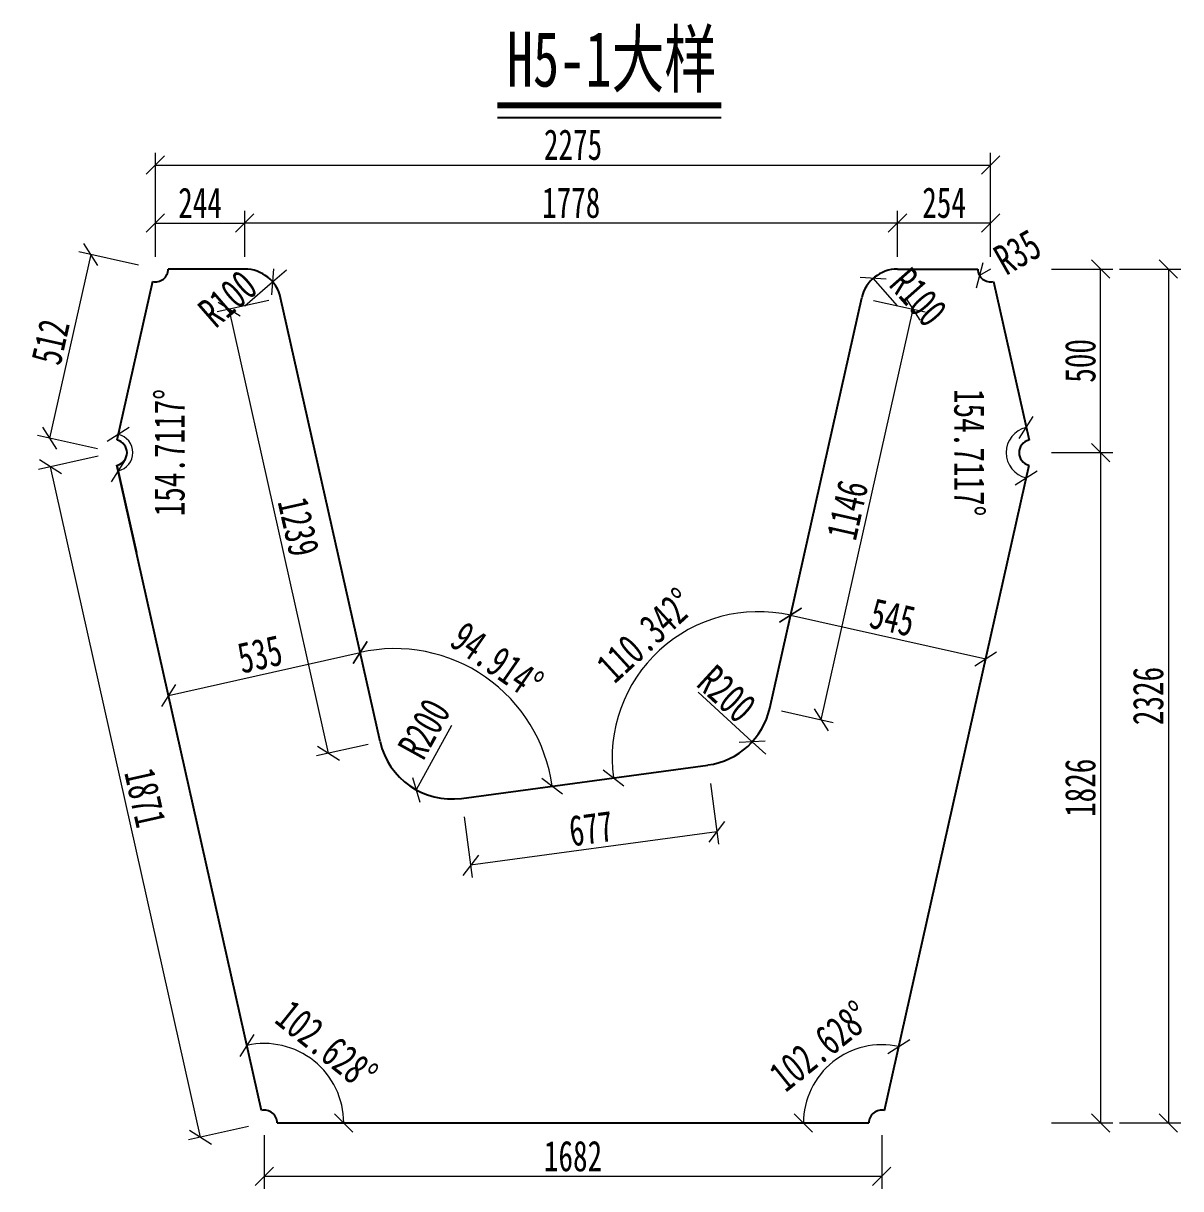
# Model space of a CAD drawing. Header units: millimetres. Extents: x -411717 to -116098, y 0 to 693159.
# Drawn here: x -157596 to -154443, y 304460 to 307635 of the extents above; entities that cross this region are included whole.
import ezdxf

# ---------------------------------------------------------------- set-up
doc = ezdxf.new("R2010")
doc.units = ezdxf.units.MM
doc.header["$LTSCALE"] = 2
doc.header["$PDMODE"] = 3
doc.header["$PDSIZE"] = -10
doc.layers.get('Defpoints').update_dxf_attribs({"color": 8, "lineweight": 9})
for name, color, linetype, lineweight in [('加粗线', 6, 'Continuous', 25), ('标注', 4, 'Continuous', 13), ('细线', 4, 'Continuous', 15), ('钢板粗线', 1, 'Continuous', 25)]:
    doc.layers.add(name, color=color, linetype=linetype, lineweight=lineweight)
doc.styles.add('111', font='仿宋_GB2312.ttf', dxfattribs={"width": 0.7})
doc.styles.get("Standard").update_dxf_attribs({"font": '仿宋_GB2312.ttf'})
doc.dimstyles.new('200', dxfattribs={"dimscale": 0, "dimtxt": 2.5, "dimasz": 1.5, "dimexe": 1, "dimexo": 1, "dimgap": 0.4, "dimtad": 1, "dimdec": 0, "dimdsep": 46, "dimtxsty": '111', "dimblk": 'OBLIQUE', "dimcen": 0, "dimclrd": 256, "dimclre": 256, "dimclrt": 256, "dimadec": 1, "dimazin": 2, "dimtfac": 1, "dimtdec": 0, "dimtmove": 2, "dimatfit": 3, "dimfxl": 4, "dimfxlon": 1, "dimtolj": 1, "dimlwd": -1, "dimlwe": -1, "dimarcsym": 0})

# ---------------------------------------------------------------- blocks, each defined once
blk = doc.blocks.new('_Oblique')
at = {"color": 0, "linetype": 'ByBlock', "lineweight": -2}
blk.add_line((-0.5, -0.5), (0.5, 0.5), dxfattribs=at)
blk = doc.blocks.new('*D1594')
at = {"layer": 'Defpoints', "color": 0, "transparency": 16777216}
for p in [(-156917.4, 306930.7), (-156992.9, 306865.1)]:
    blk.add_point(p, dxfattribs=at)
at = {"layer": '标注', "transparency": 16777216}
for p, q in [((-156917.4, 306930.7), (-156879.6, 306963.5)), ((-156992.9, 306865.1), (-156917.4, 306930.7))]:
    blk.add_line(p, q, dxfattribs=at)
at = {"layer": '标注', "transparency": 16777216, "xscale": 50.00000221247003, "yscale": 50.00000221247003, "zscale": 50.00000221247003, "rotation": 220.9544616532736}
blk.add_blockref('_Oblique', (-156917.4, 306930.7), dxfattribs=at)
at = {"layer": '标注', "transparency": 16777216, "insert": (-157039.3, 306884.4), "char_height": 83.33, "attachment_point": 5, "rotation": 40.9545, "style": '111'}
blk.add_mtext('\\A1;R100', dxfattribs=at)
blk = doc.blocks.new('*D1595')
at = {"layer": 'Defpoints', "color": 0, "transparency": 16777216}
for p in [(-155281, 306940.1), (-155214.8, 306865.1)]:
    blk.add_point(p, dxfattribs=at)
at = {"layer": '标注', "transparency": 16777216}
blk.add_line((-155214.8, 306865.1), (-155281, 306940.1), dxfattribs=at)
at = {"layer": '标注', "transparency": 16777216, "xscale": 50.00000221247003, "yscale": 50.00000221247003, "zscale": 50.00000221247003, "rotation": 131.4461473682567}
blk.add_blockref('_Oblique', (-155281, 306940.1), dxfattribs=at)
at = {"layer": '标注', "transparency": 16777216, "insert": (-155158, 306888.3), "char_height": 83.33, "attachment_point": 5, "rotation": 311.4461, "style": '111'}
blk.add_mtext('\\A1;R100', dxfattribs=at)
blk = doc.blocks.new('*D1590')
at = {"layer": 'Defpoints', "color": 0, "transparency": 16777216}
for p in [(-155173.8, 306965.1), (-155235.9, 304639.1), (-154476.7, 304639.1)]:
    blk.add_point(p, dxfattribs=at)
at = {"layer": '标注', "transparency": 16777216}
for p, q in [((-154610, 306965.1), (-154443.3, 306965.1)), ((-154476.7, 306965.1), (-154476.7, 304639.1)), ((-154610, 304639.1), (-154443.3, 304639.1))]:
    blk.add_line(p, q, dxfattribs=at)
at = {"layer": '标注', "transparency": 16777216, "xscale": 50.00000221247003, "yscale": 50.00000221247003, "zscale": 50.00000221247003}
for p, rotation in [((-154476.7, 306965.1), 90), ((-154476.7, 304639.1), 270)]:
    blk.add_blockref('_Oblique', p, dxfattribs=dict(at, rotation=rotation))
at = {"layer": '标注', "transparency": 16777216, "insert": (-154531.7, 305802.1), "char_height": 83.33, "attachment_point": 5, "rotation": 90, "style": '111'}
blk.add_mtext('\\A1;2326', dxfattribs=at)
blk = doc.blocks.new('*D1591')
at = {"layer": 'Defpoints', "color": 0, "transparency": 16777216}
for p in [(-154961.1, 306965.1), (-154661.6, 306965.1), (-154811.8, 306465.1)]:
    blk.add_point(p, dxfattribs=at)
at = {"layer": '标注', "transparency": 16777216}
for p, q in [((-154795, 306965.1), (-154628.3, 306965.1)), ((-154661.6, 306465.1), (-154661.6, 306965.1)), ((-154778.5, 306465.1), (-154628.3, 306465.1))]:
    blk.add_line(p, q, dxfattribs=at)
at = {"layer": '标注', "transparency": 16777216, "xscale": 50.00000221247003, "yscale": 50.00000221247003, "zscale": 50.00000221247003}
for p, rotation in [((-154661.6, 306965.1), 90), ((-154661.6, 306465.1), 270)]:
    blk.add_blockref('_Oblique', p, dxfattribs=dict(at, rotation=rotation))
at = {"layer": '标注', "transparency": 16777216, "insert": (-154716.6, 306715.1), "char_height": 83.33, "attachment_point": 5, "rotation": 90, "style": '111'}
blk.add_mtext('\\A1;500', dxfattribs=at)
blk = doc.blocks.new('*D1592')
at = {"layer": 'Defpoints', "color": 0, "transparency": 16777216}
for p in [(-157236.4, 306965.1), (-157524.6, 306504.6), (-157348.7, 306465.1)]:
    blk.add_point(p, dxfattribs=at)
at = {"layer": '标注', "transparency": 16777216}
for p, q in [((-157412.3, 307004.6), (-157524.6, 306504.6)), ((-157282.2, 306975.4), (-157444.8, 307011.9)), ((-157394.5, 306475.4), (-157557.1, 306511.9))]:
    blk.add_line(p, q, dxfattribs=at)
at = {"layer": '标注', "transparency": 16777216, "xscale": 50.00000221247003, "yscale": 50.00000221247003, "zscale": 50.00000221247003}
for p, rotation in [((-157412.3, 307004.6), 77.33930133678915), ((-157524.6, 306504.6), 257.3393013367891)]:
    blk.add_blockref('_Oblique', p, dxfattribs=dict(at, rotation=rotation))
at = {"layer": '标注', "transparency": 16777216, "insert": (-157522.1, 306766.7), "char_height": 83.33, "attachment_point": 5, "rotation": 77.3393, "style": '111'}
blk.add_mtext('\\A1;512', dxfattribs=at)
blk = doc.blocks.new('*D1593')
at = {"layer": 'Defpoints', "color": 0, "transparency": 16777216}
for p in [(-157348.7, 306465.1), (-157522.4, 306426.2), (-156939.7, 304639.1)]:
    blk.add_point(p, dxfattribs=at)
at = {"layer": '标注', "transparency": 16777216}
for p, q in [((-157392.3, 306455.4), (-157555, 306418.9)), ((-157113.3, 304600.2), (-157522.4, 306426.2)), ((-156983.2, 304629.4), (-157145.9, 304592.9))]:
    blk.add_line(p, q, dxfattribs=at)
at = {"layer": '标注', "transparency": 16777216, "xscale": 50.00000221247003, "yscale": 50.00000221247003, "zscale": 50.00000221247003}
for p, rotation in [((-157522.4, 306426.2), 102.6275899768327), ((-157113.3, 304600.2), 282.6275899768327)]:
    blk.add_blockref('_Oblique', p, dxfattribs=dict(at, rotation=rotation))
at = {"layer": '标注', "transparency": 16777216, "insert": (-157264.2, 305525.2), "char_height": 83.33, "attachment_point": 5, "rotation": 282.6276, "style": '111'}
blk.add_mtext('\\A1;1871', dxfattribs=at)
blk = doc.blocks.new('*D1596')
at = {"layer": 'Defpoints', "color": 0, "transparency": 16777216}
for p in [(-156678.8, 305920.7), (-156672.3, 305891.5), (-157194.1, 305774.7)]:
    blk.add_point(p, dxfattribs=at)
at = {"layer": '标注', "transparency": 16777216}
for p, q in [((-156678.8, 305920.7), (-156686.1, 305953.2)), ((-157200.6, 305803.8), (-156678.8, 305920.7)), ((-157200.6, 305803.8), (-157207.9, 305836.3))]:
    blk.add_line(p, q, dxfattribs=at)
at = {"layer": '标注', "transparency": 16777216, "xscale": 50.00000221247003, "yscale": 50.00000221247003, "zscale": 50.00000221247003}
for p, rotation in [((-156678.8, 305920.7), 12.62758891460374), ((-157200.6, 305803.8), 192.6275889146038)]:
    blk.add_blockref('_Oblique', p, dxfattribs=dict(at, rotation=rotation))
at = {"layer": '标注', "transparency": 16777216, "insert": (-156951.7, 305915.9), "char_height": 83.33, "attachment_point": 5, "rotation": 12.6276, "style": '111'}
blk.add_mtext('\\A1;535', dxfattribs=at)
blk = doc.blocks.new('*D1597')
at = {"layer": 'Defpoints', "color": 0, "transparency": 16777216}
for p in [(-155513.8, 305987.7), (-154974.6, 305903.2), (-154982.4, 305868.7)]:
    blk.add_point(p, dxfattribs=at)
at = {"layer": '标注', "transparency": 16777216}
for p, q in [((-155506.6, 306020.3), (-155498.8, 306054.8)), ((-155506.1, 306022.3), (-154974.6, 305903.2)), ((-154975.1, 305901.2), (-154967.4, 305935.7))]:
    blk.add_line(p, q, dxfattribs=at)
at = {"layer": '标注', "transparency": 16777216, "xscale": 50.00000221247003, "yscale": 50.00000221247003, "zscale": 50.00000221247003}
for p, rotation in [((-155506.1, 306022.3), 167.3724100232711), ((-154974.6, 305903.2), 347.3724100232711)]:
    blk.add_blockref('_Oblique', p, dxfattribs=dict(at, rotation=rotation))
at = {"layer": '标注', "transparency": 16777216, "insert": (-155228.4, 306016.4), "char_height": 83.33, "attachment_point": 5, "rotation": 347.3724, "style": '111'}
blk.add_mtext('\\A1;545', dxfattribs=at)
blk = doc.blocks.new('*D1598')
at = {"layer": 'Defpoints', "color": 0, "transparency": 16777216}
for p in [(-156429.3, 305721.5), (-156526, 305546.5)]:
    blk.add_point(p, dxfattribs=at)
at = {"layer": '标注', "transparency": 16777216}
blk.add_line((-156429.3, 305721.5), (-156526, 305546.5), dxfattribs=at)
at = {"layer": '标注', "transparency": 16777216, "xscale": 50.00000221247003, "yscale": 50.00000221247003, "zscale": 50.00000221247003, "rotation": 241.0761021539386}
blk.add_blockref('_Oblique', (-156526, 305546.5), dxfattribs=at)
at = {"layer": '标注', "transparency": 16777216, "insert": (-156504, 305712.7), "char_height": 83.33, "attachment_point": 5, "rotation": 61.0761, "style": '111'}
blk.add_mtext('\\A1;R200', dxfattribs=at)
blk = doc.blocks.new('*D1599')
at = {"layer": 'Defpoints', "color": 0, "transparency": 16777216}
for p in [(-155758.1, 305812.4), (-155610.7, 305677.2)]:
    blk.add_point(p, dxfattribs=at)
at = {"layer": '标注', "transparency": 16777216}
for p, q in [((-155758.1, 305812.4), (-155610.7, 305677.2)), ((-155610.7, 305677.2), (-155573.8, 305643.5))]:
    blk.add_line(p, q, dxfattribs=at)
at = {"layer": '标注', "transparency": 16777216, "xscale": 50.00000221247003, "yscale": 50.00000221247003, "zscale": 50.00000221247003, "rotation": 137.4810574437765}
blk.add_blockref('_Oblique', (-155610.7, 305677.2), dxfattribs=at)
at = {"layer": '标注', "transparency": 16777216, "insert": (-155679.9, 305807.9), "char_height": 83.33, "attachment_point": 5, "rotation": 317.4811, "style": '111'}
blk.add_mtext('\\A1;R200', dxfattribs=at)
blk = doc.blocks.new('*D1600')
at = {"layer": 'Defpoints', "color": 0, "transparency": 16777216}
for p in [(-156939.7, 304639.1), (-155257.8, 304639.1), (-156939.7, 304493.4)]:
    blk.add_point(p, dxfattribs=at)
at = {"layer": '标注', "transparency": 16777216}
for p, q in [((-156939.7, 304605.8), (-156939.7, 304460)), ((-155257.8, 304605.8), (-155257.8, 304460)), ((-155257.8, 304493.4), (-156939.7, 304493.4))]:
    blk.add_line(p, q, dxfattribs=at)
at = {"layer": '标注', "transparency": 16777216, "xscale": 50.00000221247004, "yscale": 50.00000221247004, "zscale": 50.00000221247004, "rotation": 180}
blk.add_blockref('_Oblique', (-156939.7, 304493.4), dxfattribs=at)
at = {"layer": '标注', "transparency": 16777216, "xscale": 50.00000221247004, "yscale": 50.00000221247004, "zscale": 50.00000221247004}
blk.add_blockref('_Oblique', (-155257.8, 304493.4), dxfattribs=at)
at = {"layer": '标注', "transparency": 16777216, "insert": (-156098.7, 304548.4), "char_height": 83.33, "attachment_point": 5, "style": '111'}
blk.add_mtext('\\A1;1682', dxfattribs=at)
blk = doc.blocks.new('*D1601')
at = {"layer": 'Defpoints', "color": 0, "transparency": 16777216}
for p in [(-154848.7, 306465.1), (-155344.5, 304639.1), (-154661.6, 304639.1)]:
    blk.add_point(p, dxfattribs=at)
at = {"layer": '标注', "transparency": 16777216}
for p, q in [((-154795, 306465.1), (-154628.3, 306465.1)), ((-154661.6, 306465.1), (-154661.6, 304639.1)), ((-154795, 304639.1), (-154628.3, 304639.1))]:
    blk.add_line(p, q, dxfattribs=at)
at = {"layer": '标注', "transparency": 16777216, "xscale": 50.00000221247004, "yscale": 50.00000221247004, "zscale": 50.00000221247004}
for p, rotation in [((-154661.6, 306465.1), 90), ((-154661.6, 304639.1), 270)]:
    blk.add_blockref('_Oblique', p, dxfattribs=dict(at, rotation=rotation))
at = {"layer": '标注', "transparency": 16777216, "insert": (-154716.6, 305552.1), "char_height": 83.33, "attachment_point": 5, "rotation": 90, "style": '111'}
blk.add_mtext('\\A1;1826', dxfattribs=at)
blk = doc.blocks.new('*D1602')
at = {"layer": 'Defpoints', "color": 0, "transparency": 16777216}
for p in [(-155214.8, 307090.6), (-155214.8, 306965.1), (-154961.1, 306965.1)]:
    blk.add_point(p, dxfattribs=at)
at = {"layer": '标注', "transparency": 16777216}
for p, q in [((-155214.8, 306998.5), (-155214.8, 307124)), ((-154961.1, 306998.5), (-154961.1, 307124)), ((-154961.1, 307090.6), (-155214.8, 307090.6))]:
    blk.add_line(p, q, dxfattribs=at)
at = {"layer": '标注', "transparency": 16777216, "xscale": 50.00000221247004, "yscale": 50.00000221247004, "zscale": 50.00000221247004, "rotation": 180}
blk.add_blockref('_Oblique', (-155214.8, 307090.6), dxfattribs=at)
at = {"layer": '标注', "transparency": 16777216, "xscale": 50.00000221247004, "yscale": 50.00000221247004, "zscale": 50.00000221247004}
blk.add_blockref('_Oblique', (-154961.1, 307090.6), dxfattribs=at)
at = {"layer": '标注', "transparency": 16777216, "insert": (-155087.9, 307145.6), "char_height": 83.33, "attachment_point": 5, "style": '111'}
blk.add_mtext('\\A1;254', dxfattribs=at)
blk = doc.blocks.new('*D1603')
at = {"layer": 'Defpoints', "color": 0, "transparency": 16777216}
for p in [(-156992.9, 307090.6), (-156992.9, 306965.1), (-155214.8, 306965.1)]:
    blk.add_point(p, dxfattribs=at)
at = {"layer": '标注', "transparency": 16777216}
for p, q in [((-156992.9, 306998.5), (-156992.9, 307124)), ((-155214.8, 306998.5), (-155214.8, 307124)), ((-155214.8, 307090.6), (-156992.9, 307090.6))]:
    blk.add_line(p, q, dxfattribs=at)
at = {"layer": '标注', "transparency": 16777216, "xscale": 50.00000221247004, "yscale": 50.00000221247004, "zscale": 50.00000221247004, "rotation": 180}
blk.add_blockref('_Oblique', (-156992.9, 307090.6), dxfattribs=at)
at = {"layer": '标注', "transparency": 16777216, "xscale": 50.00000221247004, "yscale": 50.00000221247004, "zscale": 50.00000221247004}
blk.add_blockref('_Oblique', (-155214.8, 307090.6), dxfattribs=at)
at = {"layer": '标注', "transparency": 16777216, "insert": (-156103.8, 307145.6), "char_height": 83.33, "attachment_point": 5, "style": '111'}
blk.add_mtext('\\A1;1778', dxfattribs=at)
blk = doc.blocks.new('*D1604')
at = {"layer": 'Defpoints', "color": 0, "transparency": 16777216}
for p in [(-156992.9, 307090.6), (-157236.4, 306965.1), (-156992.9, 306965.1)]:
    blk.add_point(p, dxfattribs=at)
at = {"layer": '标注', "transparency": 16777216}
for p, q in [((-157236.4, 306998.5), (-157236.4, 307124)), ((-156992.9, 306998.5), (-156992.9, 307124)), ((-157236.4, 307090.6), (-156992.9, 307090.6))]:
    blk.add_line(p, q, dxfattribs=at)
at = {"layer": '标注', "transparency": 16777216, "xscale": 50.00000221247004, "yscale": 50.00000221247004, "zscale": 50.00000221247004, "rotation": 180}
blk.add_blockref('_Oblique', (-157236.4, 307090.6), dxfattribs=at)
at = {"layer": '标注', "transparency": 16777216, "xscale": 50.00000221247004, "yscale": 50.00000221247004, "zscale": 50.00000221247004}
blk.add_blockref('_Oblique', (-156992.9, 307090.6), dxfattribs=at)
at = {"layer": '标注', "transparency": 16777216, "insert": (-157114.7, 307145.6), "char_height": 83.33, "attachment_point": 5, "style": '111'}
blk.add_mtext('\\A1;244', dxfattribs=at)
blk = doc.blocks.new('*D1605')
at = {"layer": 'Defpoints', "color": 0, "transparency": 16777216}
for p in [(-154961.1, 307248.6), (-157236.4, 306965.1), (-154961.1, 306965.1)]:
    blk.add_point(p, dxfattribs=at)
at = {"layer": '标注', "transparency": 16777216}
for p, q in [((-157236.4, 307115.2), (-157236.4, 307281.9)), ((-154961.1, 307115.2), (-154961.1, 307281.9)), ((-157236.4, 307248.6), (-154961.1, 307248.6))]:
    blk.add_line(p, q, dxfattribs=at)
at = {"layer": '标注', "transparency": 16777216, "xscale": 50.00000221247004, "yscale": 50.00000221247004, "zscale": 50.00000221247004, "rotation": 180}
blk.add_blockref('_Oblique', (-157236.4, 307248.6), dxfattribs=at)
at = {"layer": '标注', "transparency": 16777216, "xscale": 50.00000221247004, "yscale": 50.00000221247004, "zscale": 50.00000221247004}
blk.add_blockref('_Oblique', (-154961.1, 307248.6), dxfattribs=at)
at = {"layer": '标注', "transparency": 16777216, "insert": (-156098.7, 307303.6), "char_height": 83.33, "attachment_point": 5, "style": '111'}
blk.add_mtext('\\A1;2275', dxfattribs=at)
blk = doc.blocks.new('*D1606')
at = {"layer": 'Defpoints', "color": 0, "transparency": 16777216}
for p in [(-155731.2, 305614.2), (-156402.4, 305523.3), (-156377.7, 305340.9)]:
    blk.add_point(p, dxfattribs=at)
at = {"layer": '标注', "transparency": 16777216}
for p, q in [((-155724.4, 305563.9), (-155702.1, 305398.8)), ((-156395.6, 305473), (-156373.2, 305307.9)), ((-155706.5, 305431.8), (-156377.7, 305340.9))]:
    blk.add_line(p, q, dxfattribs=at)
at = {"layer": '标注', "transparency": 16777216, "xscale": 50.00000221247004, "yscale": 50.00000221247004, "zscale": 50.00000221247004}
for p, rotation in [((-155706.5, 305431.8), 7.714000000068202), ((-156377.7, 305340.9), 187.7140000000682)]:
    blk.add_blockref('_Oblique', p, dxfattribs=dict(at, rotation=rotation))
at = {"layer": '标注', "transparency": 16777216, "insert": (-156049.5, 305440.9), "char_height": 83.33, "attachment_point": 5, "rotation": 7.714, "style": '111'}
blk.add_mtext('\\A1;677', dxfattribs=at)
blk = doc.blocks.new('*D1607')
at = {"layer": 'Defpoints', "color": 0, "transparency": 16777216}
for p in [(-155312.4, 306887), (-155172.3, 306855.6), (-155562.9, 305768.7)]:
    blk.add_point(p, dxfattribs=at)
at = {"layer": '标注', "transparency": 16777216}
for p, q in [((-155279.9, 306879.7), (-155139.8, 306848.3)), ((-155422.9, 305737.3), (-155172.3, 306855.6)), ((-155530.4, 305761.4), (-155390.4, 305730))]:
    blk.add_line(p, q, dxfattribs=at)
at = {"layer": '标注', "transparency": 16777216, "xscale": 50.00000221247004, "yscale": 50.00000221247004, "zscale": 50.00000221247004}
for p, rotation in [((-155172.3, 306855.6), 77.37241002326988), ((-155422.9, 305737.3), 257.3724100232699)]:
    blk.add_blockref('_Oblique', p, dxfattribs=dict(at, rotation=rotation))
at = {"layer": '标注', "transparency": 16777216, "insert": (-155351.3, 306308.5), "char_height": 83.33, "attachment_point": 5, "rotation": 77.3724, "style": '111'}
blk.add_mtext('\\A1;1146', dxfattribs=at)
blk = doc.blocks.new('*D1608')
at = {"layer": 'Defpoints', "color": 0, "transparency": 16777216}
for p in [(-156895.3, 306887), (-157035.5, 306855.6), (-156624.4, 305677.8)]:
    blk.add_point(p, dxfattribs=at)
at = {"layer": '标注', "transparency": 16777216}
for p, q in [((-156927.8, 306879.7), (-157068.1, 306848.3)), ((-156764.6, 305646.4), (-157035.5, 306855.6)), ((-156656.9, 305670.5), (-156797.2, 305639.1))]:
    blk.add_line(p, q, dxfattribs=at)
at = {"layer": '标注', "transparency": 16777216, "xscale": 50.00000221247004, "yscale": 50.00000221247004, "zscale": 50.00000221247004}
for p, rotation in [((-157035.5, 306855.6), 102.6275889145997), ((-156764.6, 305646.4), 282.6275889145997)]:
    blk.add_blockref('_Oblique', p, dxfattribs=dict(at, rotation=rotation))
at = {"layer": '标注', "transparency": 16777216, "insert": (-156846.4, 306263), "char_height": 83.33, "attachment_point": 5, "rotation": 282.6276, "style": '111'}
blk.add_mtext('\\A1;1239', dxfattribs=at)
blk = doc.blocks.new('*D1609')
at = {"layer": 'Defpoints', "color": 0, "transparency": 16777216}
for p in [(-156895.3, 306887), (-156249.9, 305772.9), (-156624.4, 305677.8), (-155731.2, 305614.2), (-156402.4, 305523.3)]:
    blk.add_point(p, dxfattribs=at)
at = {"layer": '标注', "transparency": 16777216}
blk.add_arc((-156584.3, 305498.7), 432.5, 7.714, 102.6276, dxfattribs=at)
at = {"layer": '标注', "transparency": 16777216, "xscale": 50.00000221247004, "yscale": 50.00000221247004, "zscale": 50.00000221247004}
for p, rotation in [((-156678.8, 305920.7), 192.6275889146026), ((-156155.7, 305556.7), 277.7140000000694)]:
    blk.add_blockref('_Oblique', p, dxfattribs=dict(at, rotation=rotation))
at = {"layer": '标注', "transparency": 16777216, "insert": (-156305.9, 305898.8), "char_height": 83.333, "attachment_point": 5, "rotation": 325.1708, "style": '111'}
blk.add_mtext('\\A1;94.914°', dxfattribs=at)
blk = doc.blocks.new('*D1610')
at = {"layer": 'Defpoints', "color": 0, "transparency": 16777216}
for p in [(-155312.4, 306887), (-155756.6, 305997), (-155562.9, 305768.7), (-155731.2, 305614.2), (-156402.4, 305523.3)]:
    blk.add_point(p, dxfattribs=at)
at = {"layer": '标注', "transparency": 16777216}
blk.add_arc((-155593.3, 305632.9), 399, 77.3724, 187.714, dxfattribs=at)
at = {"layer": '标注', "transparency": 16777216, "xscale": 50.00000221247004, "yscale": 50.00000221247004, "zscale": 50.00000221247004}
for p, rotation in [((-155506.1, 306022.3), 347.37241002327), ((-155988.7, 305579.3), 277.714000000071)]:
    blk.add_blockref('_Oblique', p, dxfattribs=dict(at, rotation=rotation))
at = {"layer": '标注', "transparency": 16777216, "insert": (-155900.3, 305967.4), "char_height": 83.333, "attachment_point": 5, "rotation": 42.5432, "style": '111'}
blk.add_mtext('\\A1;110.342°', dxfattribs=at)
blk = doc.blocks.new('*D1613')
at = {"layer": 'Defpoints', "color": 0, "transparency": 16777216}
for p in [(-157341.1, 306431), (-156760.7, 304760.8), (-156947.3, 304673.3), (-156904.7, 304639.1), (-155292.8, 304639.1)]:
    blk.add_point(p, dxfattribs=at)
at = {"layer": '标注', "transparency": 16777216}
blk.add_arc((-156939.7, 304639.1), 216.4, 360, 102.6276, dxfattribs=at)
at = {"layer": '标注', "transparency": 16777216, "xscale": 50.00000221247004, "yscale": 50.00000221247004, "zscale": 50.00000221247004}
for p, rotation in [((-156987, 304850.3), 192.627589976736), ((-156723.3, 304639.1), 269.9999999999994)]:
    blk.add_blockref('_Oblique', p, dxfattribs=dict(at, rotation=rotation))
at = {"layer": '标注', "transparency": 16777216, "insert": (-156770, 304850.9), "char_height": 83.333, "attachment_point": 5, "rotation": 321.3138, "style": '111'}
blk.add_mtext('\\A1;102.628°', dxfattribs=at)
blk = doc.blocks.new('*D1614')
at = {"layer": 'Defpoints', "color": 0, "transparency": 16777216}
for p in [(-154856.4, 306431), (-155336.2, 304837.4), (-155250.2, 304673.3), (-156904.7, 304639.1), (-155292.8, 304639.1)]:
    blk.add_point(p, dxfattribs=at)
at = {"layer": '标注', "transparency": 16777216}
blk.add_arc((-155257.8, 304639.1), 213.2, 77.3724, 180, dxfattribs=at)
at = {"layer": '标注', "transparency": 16777216, "xscale": 50.00000221247004, "yscale": 50.00000221247004, "zscale": 50.00000221247004}
for p, rotation in [((-155211.2, 304847.2), 347.3724100232683), ((-155471, 304639.1), 269.9999999999998)]:
    blk.add_blockref('_Oblique', p, dxfattribs=dict(at, rotation=rotation))
at = {"layer": '标注', "transparency": 16777216, "insert": (-155425.5, 304848.5), "char_height": 83.333, "attachment_point": 5, "rotation": 38.6862, "style": '111'}
blk.add_mtext('\\A1;102.628°', dxfattribs=at)
blk = doc.blocks.new('*D1820')
at = {"layer": 'Defpoints', "color": 0, "transparency": 16777216}
for p in [(-157244.1, 306931), (-157341.1, 306499.3), (-157341.1, 306431), (-157302.9, 306443), (-157287.8, 306192.9)]:
    blk.add_point(p, dxfattribs=at)
at = {"layer": '标注', "transparency": 16777216}
blk.add_arc((-157348.7, 306465.1), 50.9, 282.6276, 77.3393, dxfattribs=at)
at = {"layer": '标注', "transparency": 16777216, "xscale": 50.00000221246997, "yscale": 50.00000221246997, "zscale": 50.00000221246997}
for p, rotation in [((-157337.6, 306514.8), 167.3393013371445), ((-157337.6, 306415.5), 192.6275899767353)]:
    blk.add_blockref('_Oblique', p, dxfattribs=dict(at, rotation=rotation))
at = {"layer": '标注', "transparency": 16777216, "insert": (-157197.8, 306465.1), "char_height": 83.333, "attachment_point": 5, "rotation": 89.9834, "style": '111'}
blk.add_mtext('\\A1;154.7117°', dxfattribs=at)
blk = doc.blocks.new('*D1821')
at = {"layer": 'Defpoints', "color": 0, "transparency": 16777216}
for p in [(-154953.4, 306931), (-154912.1, 306495.7), (-154856.4, 306499.3), (-154856.4, 306431), (-155250.2, 304673.3)]:
    blk.add_point(p, dxfattribs=at)
at = {"layer": '标注', "transparency": 16777216}
blk.add_arc((-154848.7, 306465.1), 70.3, 102.6607, 257.3724, dxfattribs=at)
at = {"layer": '标注', "transparency": 16777216, "xscale": 50.00000221246997, "yscale": 50.00000221246997, "zscale": 50.00000221246997}
for p, rotation in [((-154864.2, 306533.8), 12.66069866284283), ((-154864.1, 306396.5), 347.3724100232675)]:
    blk.add_blockref('_Oblique', p, dxfattribs=dict(at, rotation=rotation))
at = {"layer": '标注', "transparency": 16777216, "insert": (-155019.1, 306465.1), "char_height": 83.333, "attachment_point": 5, "rotation": 270.0166, "style": '111'}
blk.add_mtext('\\A1;154.7117°', dxfattribs=at)
blk = doc.blocks.new('*D1829')
at = {"layer": 'Defpoints', "color": 0, "transparency": 16777216}
for p in [(-154961.1, 306965.1), (-154991.4, 306947.7)]:
    blk.add_point(p, dxfattribs=at)
at = {"layer": '标注', "transparency": 16777216}
blk.add_line((-154961.1, 306965.1), (-154991.4, 306947.7), dxfattribs=at)
at = {"layer": '标注', "transparency": 16777216, "xscale": 50.00000221246997, "yscale": 50.00000221246997, "zscale": 50.00000221246997, "rotation": 209.7959043740192}
blk.add_blockref('_Oblique', (-154991.4, 306947.7), dxfattribs=at)
at = {"layer": '标注', "transparency": 16777216, "insert": (-154887.8, 307011.4), "char_height": 83.33, "attachment_point": 5, "rotation": 29.7959, "style": '111'}
blk.add_mtext('\\A1;R35', dxfattribs=at)

msp = doc.modelspace()

# ---------------------------------------------------------------- linework, layer by layer
at = {"layer": '加粗线', "ltscale": 100, "const_width": 16.7}
msp.add_lwpolyline([(-156304.8, 307411.2), (-155695.1, 307411.2)], dxfattribs=at)
at = {"layer": '细线', "ltscale": 100, "const_width": 5}
msp.add_lwpolyline([(-156304.8, 307377.8), (-155695.1, 307377.8)], dxfattribs=at)
at = {"layer": '钢板粗线'}
for p, q in [((-156992.9, 306965.1), (-157201.4, 306965.1)), ((-155214.8, 306965.1), (-154996.1, 306965.1)), ((-157244.1, 306931), (-157341.1, 306499.3)), ((-154953.4, 306931), (-154856.4, 306499.3)), ((-156624.4, 305677.8), (-156895.3, 306887)), ((-155562.9, 305768.7), (-155312.4, 306887)), ((-156947.3, 304673.3), (-157341.1, 306431)), ((-157341.1, 306431), (-157287.8, 306192.9)), ((-155250.2, 304673.3), (-154856.4, 306431)), ((-156402.4, 305523.3), (-155731.2, 305614.2)), ((-156904.7, 304639.1), (-155292.8, 304639.1))]:
    msp.add_line(p, q, dxfattribs=at)
for centre, radius, start, end in [((-157236.4, 306965.1), 35, 257.3393, 360), ((-156992.9, 306865.1), 100, 12.6276, 90), ((-155214.8, 306865.1), 100, 90, 167.3724), ((-154961.1, 306965.1), 35, 180, 282.6607), ((-157348.7, 306465.1), 35, 284.0362, 75.9638), ((-154848.7, 306465.1), 35, 104.0362, 255.9638), ((-155758.1, 305812.4), 200, 277.714, 347.3724), ((-156429.3, 305721.5), 200, 192.6276, 277.714), ((-156939.7, 304639.1), 35, 360, 102.6276), ((-155257.8, 304639.1), 35, 77.3724, 180)]:
    msp.add_arc(centre, radius, start, end, dxfattribs=at)

# ---------------------------------------------------------------- texts
at = {"width": 0.7}
msp.add_text('H5-1大样', height=150, dxfattribs=at).set_placement((-156279.2, 307462.2))

# ---------------------------------------------------------------- dimensions: what is measured, and where the dimension line sits
at = {"layer": '标注'}
for base, p1, p2, picture, middle in [((-154961.1, 307248.6), (-157236.4, 306965.1), (-154961.1, 306965.1), '*D1605', (-156098.7, 307303.6)), ((-156992.8995, 307090.6328), (-157236.4271, 306965.1407), (-156992.8995, 306965.1407), '*D1604', (-157114.6633, 307145.6328)), ((-156992.9, 307090.6), (-155214.8, 306965.1), (-156992.9, 306965.1), '*D1603', (-156103.8, 307145.6)), ((-155214.8, 307090.6), (-154961.1, 306965.1), (-155214.8, 306965.1), '*D1602', (-155087.9, 307145.6)), ((-156939.7, 304493.4), (-155257.8, 304639.1), (-156939.7, 304639.1), '*D1600', (-156098.7, 304548.4))]:
    dim = msp.add_linear_dim(base=base, p1=p1, p2=p2, dimstyle='200', override={"dimscale": 33.333335, "dimadec": 3, "dimarcsym": 1}, dxfattribs=at)
    dim.commit()
    dim.dimension.update_dxf_attribs({"geometry": picture, "text_midpoint": middle})
for center, mpoint, override, picture, middle in [((-154961.1, 306965.1), (-154991.4, 306947.7), {"dimscale": 33.333335, "dimadec": 4, "dimarcsym": 1}, '*D1829', (-154887.8, 307011.4)), ((-155214.8, 306865.1), (-155281, 306940.1), {"dimscale": 33.333335, "dimadec": 3, "dimarcsym": 1}, '*D1595', (-155158, 306888.3)), ((-156992.9, 306865.1), (-156917.4, 306930.7), {"dimscale": 33.333335, "dimadec": 3, "dimarcsym": 1}, '*D1594', (-157039.3, 306884.4)), ((-155758.1, 305812.4), (-155610.7, 305677.2), {"dimscale": 33.333335, "dimadec": 3, "dimarcsym": 1}, '*D1599', (-155679.9, 305807.9)), ((-156429.3, 305721.5), (-156526, 305546.5), {"dimscale": 33.333335, "dimadec": 3, "dimarcsym": 1}, '*D1598', (-156504, 305712.7))]:
    dim = msp.add_radius_dim(center=center, mpoint=mpoint, dimstyle='200', override=override, dxfattribs=at)
    dim.commit()
    dim.dimension.update_dxf_attribs({"geometry": picture, "text_midpoint": middle, "dimtype": 164})
for p1, p2, distance, picture, middle in [((-157236.4, 306965.1), (-157348.7, 306465.1), -180.2, '*D1592', (-157522.1, 306766.7)), ((-156624.4, 305677.8), (-156895.3, 306887), 143.7, '*D1608', (-156846.4, 306263)), ((-155562.9, 305768.7), (-155312.4, 306887), -143.5, '*D1607', (-155351.3, 306308.5)), ((-156939.7, 304639.1), (-157348.7, 306465.1), 178, '*D1593', (-157264.2, 305525.2)), ((-155513.8, 305987.7), (-154982.4, 305868.7), 35.4, '*D1597', (-155228.4, 306016.4)), ((-157194.1, 305774.7), (-156672.3, 305891.5), 29.9, '*D1596', (-156951.7, 305915.9)), ((-155731.2, 305614.2), (-156402.4, 305523.3), 184.1, '*D1606', (-156049.5, 305440.9))]:
    dim = msp.add_aligned_dim(p1=p1, p2=p2, distance=distance, dimstyle='200', override={"dimscale": 33.333335, "dimadec": 3, "dimarcsym": 1}, dxfattribs=at)
    dim.commit()
    dim.dimension.update_dxf_attribs({"geometry": picture, "text_midpoint": middle})
for base, p1, p2, picture, middle in [((-154476.7, 304639.1), (-155173.8, 306965.1), (-155235.9, 304639.1), '*D1590', (-154531.7, 305802.1)), ((-154661.6, 306965.1), (-154811.8, 306465.1), (-154961.1, 306965.1), '*D1591', (-154716.6, 306715.1)), ((-154661.6, 304639.1), (-154848.7, 306465.1), (-155344.5, 304639.1), '*D1601', (-154716.6, 305552.1))]:
    dim = msp.add_linear_dim(base=base, p1=p1, p2=p2, angle=90, dimstyle='200', override={"dimscale": 33.333335, "dimadec": 3, "dimarcsym": 1}, dxfattribs=at)
    dim.commit()
    dim.dimension.update_dxf_attribs({"geometry": picture, "text_midpoint": middle})
for base, line1, line2, override, picture, middle in [((-157302.9142, 306442.9826), ((-157341.0951, 306430.9873), (-157287.7535, 306192.8893)), ((-157244.0983, 306930.9917), (-157341.0754, 306499.2897)), {"dimscale": 33.333335, "dimadec": 4, "dimarcsym": 1}, '*D1820', (-157197.8389, 306465.0971)), ((-154912.0924, 306495.7206), ((-155250.1822, 304673.2747), (-154856.3981, 306430.9873)), ((-154953.3949, 306930.9917), (-154856.4178, 306499.2897)), {"dimscale": 33.333335, "dimadec": 4, "dimarcsym": 1}, '*D1821', (-155019.0874, 306465.0915)), ((-156249.8817, 305772.8918), ((-156402.406, 305523.3136), (-155731.2341, 305614.2266)), ((-156624.414, 305677.7811), (-156895.3183, 306887.002)), {"dimscale": 33.333335, "dimadec": 3, "dimarcsym": 1}, '*D1609', (-156305.8846, 305898.8128)), ((-155756.6029, 305996.9845), ((-155562.9174, 305768.6941), (-155312.3805, 306887.002)), ((-156402.406, 305523.3136), (-155731.2341, 305614.2266)), {"dimscale": 33.333335, "dimadec": 3, "dimarcsym": 1}, '*D1610', (-155900.3156, 305967.4051)), ((-156760.7, 304760.8), ((-156904.7, 304639.1), (-155292.8, 304639.1)), ((-156947.3, 304673.3), (-157341.1, 306431)), {"dimscale": 33.333335, "dimadec": 3, "dimarcsym": 1}, '*D1613', (-156770, 304850.9)), ((-155336.2, 304837.4), ((-155250.2, 304673.3), (-154856.4, 306431)), ((-156904.7, 304639.1), (-155292.8, 304639.1)), {"dimscale": 33.333335, "dimadec": 3, "dimarcsym": 1}, '*D1614', (-155425.5, 304848.5))]:
    dim = msp.add_angular_dim_2l(base=base, line1=line1, line2=line2, dimstyle='200', override=override, dxfattribs=at)
    dim.commit()
    dim.dimension.update_dxf_attribs({"geometry": picture, "text_midpoint": middle})

doc.saveas('drawing.dxf')
